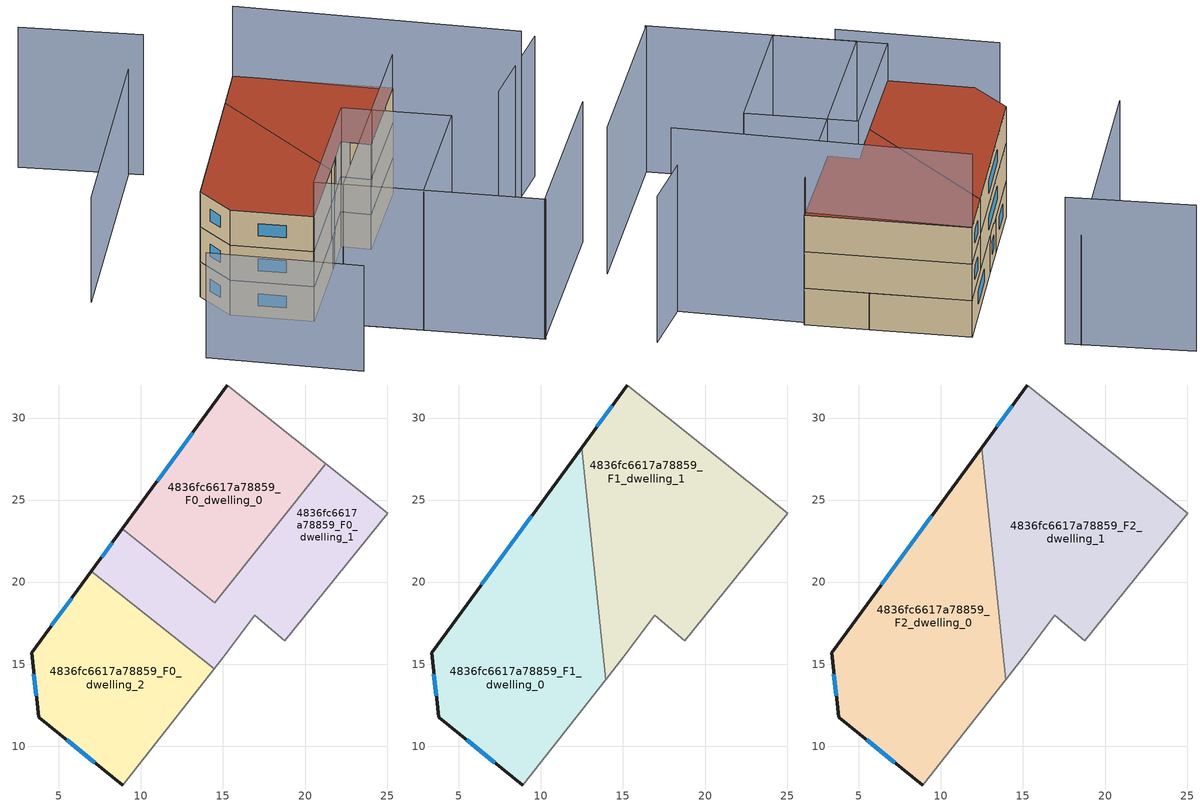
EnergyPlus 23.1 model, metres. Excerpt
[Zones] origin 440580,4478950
4836fc6617a78859_F0_dwelling_0
 floor ground (EU_floor_Construction): 21.27,27.23 14.49,18.75 8.86,23.25 15.27,32.01 z0
 wall outside (EU_wall_Construction): 15.27,32.01 8.86,23.25 z0:3
 wall to 4836fc6617a78859_F0_dwelling_1 (EU_wall_Construction): 8.86,23.25 14.49,18.75 21.27,27.23 z0:3
 wall adiabatic (EU_wall_Construction): 21.27,27.23 15.27,32.01 z0:3
 window (EU_Window_Construction): 13.15,29.11 10.99,26.15 z0.99:2.01
4836fc6617a78859_F0_dwelling_1
 floor ground (EU_floor_Construction): 25.05,24.2 18.77,16.43 16.94,17.98 15.03,15.43 14.46,14.71 6.98,20.67 8.86,23.25 14.49,18.75 21.27,27.23 z0
 wall outside (EU_wall_Construction): 8.86,23.25 6.98,20.67 z0:3
 wall adiabatic (EU_wall_Construction): 14.46,14.71 15.03,15.43 16.94,17.98 18.77,16.43 25.05,24.2 21.27,27.23 z0:3
 wall to 4836fc6617a78859_F0_dwelling_2 (EU_wall_Construction): 6.98,20.67 14.46,14.71 z0:3
 window (EU_Window_Construction): 8.24,22.39 7.61,21.53 z0.99:2.01
4836fc6617a78859_F0_dwelling_2
 floor ground (EU_floor_Construction): 14.46,14.71 8.88,7.63 3.78,11.77 3.33,15.68 6.98,20.67 z0
 wall outside (EU_wall_Construction): 6.98,20.67 3.33,15.68 3.78,11.77 8.88,7.63 z0:3
 wall adiabatic (EU_wall_Construction): 8.88,7.63 14.46,14.71 z0:3
 window (EU_Window_Construction): 5.77,19.02 4.54,17.34 / 5.47,10.4 7.19,9 / 3.48,14.38 3.63,13.07 z0.99:2.01
4836fc6617a78859_F1_dwelling_0
 floor to 4836fc6617a78859_F0_dwelling_2 (EU_floor_Construction): 13.82,15.22 13.94,14.05 8.88,7.63 3.78,11.77 3.33,15.68 6.98,20.67 z3
 floor to 4836fc6617a78859_F0_dwelling_0 (EU_floor_Construction): 12.48,28.19 13.36,19.66 8.86,23.25 z3
 floor to 4836fc6617a78859_F0_dwelling_1 (EU_floor_Construction): 13.36,19.66 13.82,15.22 6.98,20.67 8.86,23.25 z3
 wall outside (EU_wall_Construction): 12.48,28.19 3.33,15.68 3.78,11.77 8.88,7.63 z3:6
 wall to 4836fc6617a78859_F1_dwelling_1 (EU_wall_Construction): 13.94,14.04 12.48,28.19 z3:6
 wall adiabatic (EU_wall_Construction): 8.88,7.63 13.94,14.04 z3:6
 window (EU_Window_Construction): 5.47,10.4 7.19,9 / 3.48,14.38 3.63,13.07 / 9.45,24.05 6.36,19.83 z3.99:5.01
4836fc6617a78859_F1_dwelling_1
 floor to 4836fc6617a78859_F0_dwelling_0 (EU_floor_Construction): 21.26,27.23 14.49,18.75 13.36,19.66 12.48,28.19 15.27,32.01 z3
 floor to 4836fc6617a78859_F0_dwelling_1 (EU_floor_Construction): 25.05,24.2 18.77,16.43 16.94,17.98 15.03,15.43 14.46,14.71 13.82,15.22 13.36,19.66 14.49,18.75 21.26,27.23 z3
 floor to 4836fc6617a78859_F0_dwelling_2 (EU_floor_Construction): 14.46,14.71 13.94,14.05 13.82,15.22 z3
 wall outside (EU_wall_Construction): 15.27,32.01 12.48,28.19 z3:6
 wall adiabatic (EU_wall_Construction): 13.94,14.04 15.03,15.43 16.94,17.98 18.77,16.43 25.05,24.2 15.27,32.01 z3:6
 window (EU_Window_Construction): 14.35,30.75 13.41,29.46 z3.99:5.01
4836fc6617a78859_F2_dwelling_0
 floor to 4836fc6617a78859_F1_dwelling_0 (EU_floor_Construction): 12.48,28.19 13.94,14.04 8.88,7.63 3.78,11.77 3.33,15.68 z6
 wall outside (EU_wall_Construction): 12.48,28.19 3.33,15.68 3.78,11.77 8.88,7.63 z6:9
 wall to 4836fc6617a78859_F2_dwelling_1 (EU_wall_Construction): 13.94,14.04 12.48,28.19 z6:9
 wall adiabatic (EU_wall_Construction): 8.88,7.63 13.94,14.04 z6:9
 window (EU_Window_Construction): 5.47,10.4 7.19,9 / 3.48,14.38 3.63,13.07 / 9.45,24.05 6.36,19.83 z6.99:8.01
 roof outside (EU_roof_Construction): 8.88,7.63 13.94,14.04 12.48,28.19 3.33,15.68 3.78,11.77 z9
4836fc6617a78859_F2_dwelling_1
 floor to 4836fc6617a78859_F1_dwelling_1 (EU_floor_Construction): 25.05,24.2 18.77,16.43 16.94,17.98 15.03,15.43 13.94,14.04 12.48,28.19 15.27,32.01 z6
 wall outside (EU_wall_Construction): 15.27,32.01 12.48,28.19 z6:9
 wall adiabatic (EU_wall_Construction): 13.94,14.04 15.03,15.43 16.94,17.98 18.77,16.43 25.05,24.2 15.27,32.01 z6:9
 window (EU_Window_Construction): 14.35,30.75 13.41,29.46 z6.99:8.01
 roof outside (EU_roof_Construction): 18.77,16.43 25.05,24.2 15.27,32.01 12.48,28.19 13.94,14.04 15.03,15.43 16.94,17.98 z9
shading: 22.85,-3.68 33.62,9.7 / 28.89,14.46 35.95,21.47 / 22.91,-3.73 10.59,6.11 / 10.59,6.11 25.05,24.21 / 9.8,36.3 2.02,42.08 / 23.67,12.52 15.51,2.23 / 15.51,2.23 8.79,7.56 / 8.79,7.56 16.94,17.85 / 16.94,17.85 23.67,12.52 z0:12; 32.48,17.37 15.27,32.01 z0:15; -1.44,6.15 8.04,-1.73 / 8.93,37.08 -4.47,18.88 z0:9
[Building]
EU S2 Campaign: North Axis=0; Terrain=City; Solar Distribution=FullExterior
[Site:Location]
Madrid: Latitude=40.5; Longitude=-3.5; Time Zone=1; Elevation=609
[SizingPeriod:WeatherFileDays]
AnnualSizingPeriod: Begin Month=1; Begin Day of Month=1; End Month=12; End Day of Month=31; Day of Week for Start Day=Monday; Use Weather File Daylight Saving Period=No; Use Weather File Rain and Snow Indicators=No
[MATERIAL]
EU_InternalMass_Material: Roughness=MediumRough; Thickness=0.1; Conductivity=1; Density=1800; Specific Heat=900; Thermal Absorptance=0.9; Solar Absorptance=0.7; Visible Absorptance=0.7
[MATERIAL:NOMASS] Roughness=MediumRough; Thermal Absorptance=0.9; Solar Absorptance=0.7; Visible Absorptance=0.7
Name | Thermal Resistance
EU_wall_NoMass | 0.609216
EU_roof_NoMass | 0.513268
EU_floor_NoMass | 0.568163
[WINDOWMATERIAL:SIMPLEGLAZINGSYSTEM]
EU_Window_SimpleGlazing: UFactor=5.50606; Solar Heat Gain Coefficient=0.85; Visible Transmittance=0.85
[CONSTRUCTION]
EU_wall_Construction: EU_wall_NoMass
EU_roof_Construction: EU_roof_NoMass
EU_floor_Construction: EU_floor_NoMass
EU_Window_Construction: EU_Window_SimpleGlazing
EU_InternalMass_Construction: EU_InternalMass_Material
[ZONE] Type=1; Multiplier=1; Ceiling Height=autocalculate; Floor Area=autocalculate; Part of Total Floor Area=Yes
Name | Volume
4836fc6617a78859_F0_dwelling_0 | 242.1
4836fc6617a78859_F1_dwelling_0; 4836fc6617a78859_F2_dwelling_0 | 363.146
4836fc6617a78859_F0_dwelling_1 | 242.101
4836fc6617a78859_F1_dwelling_1; 4836fc6617a78859_F2_dwelling_1 | 363.141
4836fc6617a78859_F0_dwelling_2 | 242.098
[INTERNALMASS] Construction=EU_InternalMass_Construction
Name | Zone or ZoneList | Surface Area
4836fc6617a78859_F0_dwelling_0_EU_InternalMass | 4836fc6617a78859_F0_dwelling_0 | 80.701
4836fc6617a78859_F0_dwelling_1_EU_InternalMass | 4836fc6617a78859_F0_dwelling_1 | 80.7001
4836fc6617a78859_F0_dwelling_2_EU_InternalMass | 4836fc6617a78859_F0_dwelling_2 | 80.7002
4836fc6617a78859_F1_dwelling_0_EU_InternalMass | 4836fc6617a78859_F1_dwelling_0 | 121.049
4836fc6617a78859_F1_dwelling_1_EU_InternalMass | 4836fc6617a78859_F1_dwelling_1 | 121.047
4836fc6617a78859_F2_dwelling_0_EU_InternalMass | 4836fc6617a78859_F2_dwelling_0 | 121.049
4836fc6617a78859_F2_dwelling_1_EU_InternalMass | 4836fc6617a78859_F2_dwelling_1 | 121.047
[OTHEREQUIPMENT] Fuel Type=Electricity; Design Level Calculation Method=Watts/Area; Power per Zone Floor Area=1; Fraction Latent=0; Fraction Radiant=0; Fraction Lost=0; Carbon Dioxide Generation Rate=0; EndUse Subcategory=EU_Step8_InternalGains
Name | Zone or ZoneList or Space or SpaceList | Schedule
EU_Step8_InternalGain_4836fc6617a78859_F0_dwelling_0_f000 | 4836fc6617a78859_F0_dwelling_0 | EU_Step8_GainSchedule_4836fc6617a78859_F0_dwelling_0_f000
EU_Step8_InternalGain_4836fc6617a78859_F0_dwelling_1_f000 | 4836fc6617a78859_F0_dwelling_1 | EU_Step8_GainSchedule_4836fc6617a78859_F0_dwelling_1_f000
EU_Step8_InternalGain_4836fc6617a78859_F0_dwelling_2_f000 | 4836fc6617a78859_F0_dwelling_2 | EU_Step8_GainSchedule_4836fc6617a78859_F0_dwelling_2_f000
EU_Step8_InternalGain_4836fc6617a78859_F1_dwelling_0_f000 | 4836fc6617a78859_F1_dwelling_0 | EU_Step8_GainSchedule_4836fc6617a78859_F1_dwelling_0_f000
EU_Step8_InternalGain_4836fc6617a78859_F1_dwelling_1_f000 | 4836fc6617a78859_F1_dwelling_1 | EU_Step8_GainSchedule_4836fc6617a78859_F1_dwelling_1_f000
EU_Step8_InternalGain_4836fc6617a78859_F2_dwelling_0_f000 | 4836fc6617a78859_F2_dwelling_0 | EU_Step8_GainSchedule_4836fc6617a78859_F2_dwelling_0_f000
EU_Step8_InternalGain_4836fc6617a78859_F2_dwelling_1_f000 | 4836fc6617a78859_F2_dwelling_1 | EU_Step8_GainSchedule_4836fc6617a78859_F2_dwelling_1_f000
[ZONEVENTILATION:DESIGNFLOWRATE] Schedule=EU_AlwaysOn; Design Flow Rate Calculation Method=AirChanges/Hour; Air Changes per Hour=0.752966; Ventilation Type=Natural; Fan Pressure Rise=0; Fan Total Efficiency=1; Constant Term Coefficient=1; Temperature Term Coefficient=0; Velocity Term Coefficient=0; Velocity Squared Term Coefficient=0; Minimum Indoor Temperature=-100; Maximum Indoor Temperature=100; Delta Temperature=-100; Minimum Outdoor Temperature=-100; Maximum Outdoor Temperature=100; Maximum Wind Speed=40
Name | Zone or ZoneList or Space or SpaceList
EU_ConstantAir_4836fc6617a78859_F0_dwelling_0 | 4836fc6617a78859_F0_dwelling_0
EU_ConstantAir_4836fc6617a78859_F0_dwelling_1 | 4836fc6617a78859_F0_dwelling_1
EU_ConstantAir_4836fc6617a78859_F0_dwelling_2 | 4836fc6617a78859_F0_dwelling_2
EU_ConstantAir_4836fc6617a78859_F1_dwelling_0 | 4836fc6617a78859_F1_dwelling_0
EU_ConstantAir_4836fc6617a78859_F1_dwelling_1 | 4836fc6617a78859_F1_dwelling_1
EU_ConstantAir_4836fc6617a78859_F2_dwelling_0 | 4836fc6617a78859_F2_dwelling_0
EU_ConstantAir_4836fc6617a78859_F2_dwelling_1 | 4836fc6617a78859_F2_dwelling_1
[HVACTEMPLATE:THERMOSTAT] Constant Heating Setpoint=20; Constant Cooling Setpoint=50
EU_HeatOnly_4836fc6617a78859_F0_dwelling_0; EU_HeatOnly_4836fc6617a78859_F0_dwelling_1; EU_HeatOnly_4836fc6617a78859_F0_dwelling_2; EU_HeatOnly_4836fc6617a78859_F1_dwelling_0; EU_HeatOnly_4836fc6617a78859_F1_dwelling_1; EU_HeatOnly_4836fc6617a78859_F2_dwelling_0; EU_HeatOnly_4836fc6617a78859_F2_dwelling_1
[HVACTEMPLATE:ZONE:IDEALLOADSAIRSYSTEM] System Availability Schedule=EU_AlwaysOn; Maximum Heating Supply Air Temperature=50; Minimum Cooling Supply Air Temperature=13; Maximum Heating Supply Air Humidity Ratio=0.0156; Minimum Cooling Supply Air Humidity Ratio=0.0077; Heating Limit=NoLimit; Cooling Limit=NoLimit; Heating Availability Schedule=EU_AlwaysOn; Cooling Availability Schedule=EU_CoolingOff; Dehumidification Control Type=ConstantSensibleHeatRatio; Cooling Sensible Heat Ratio=0.7; Dehumidification Setpoint=60; Humidification Control Type=None; Humidification Setpoint=30; Outdoor Air Method=None; Outdoor Air Flow Rate per Person=0.00944; Outdoor Air Flow Rate per Zone Floor Area=0; Outdoor Air Flow Rate per Zone=0; Demand Controlled Ventilation Type=None; Outdoor Air Economizer Type=NoEconomizer; Heat Recovery Type=None; Sensible Heat Recovery Effectiveness=0.7; Latent Heat Recovery Effectiveness=0.65
Name | Template Thermostat
4836fc6617a78859_F0_dwelling_0 | EU_HeatOnly_4836fc6617a78859_F0_dwelling_0
4836fc6617a78859_F0_dwelling_1 | EU_HeatOnly_4836fc6617a78859_F0_dwelling_1
4836fc6617a78859_F0_dwelling_2 | EU_HeatOnly_4836fc6617a78859_F0_dwelling_2
4836fc6617a78859_F1_dwelling_0 | EU_HeatOnly_4836fc6617a78859_F1_dwelling_0
4836fc6617a78859_F1_dwelling_1 | EU_HeatOnly_4836fc6617a78859_F1_dwelling_1
4836fc6617a78859_F2_dwelling_0 | EU_HeatOnly_4836fc6617a78859_F2_dwelling_0
4836fc6617a78859_F2_dwelling_1 | EU_HeatOnly_4836fc6617a78859_F2_dwelling_1
[SIZING:ZONE] Zone Cooling Design Supply Air Temperature Input Method=SupplyAirTemperature; Zone Cooling Design Supply Air Temperature=13; Zone Heating Design Supply Air Temperature Input Method=SupplyAirTemperature; Zone Heating Design Supply Air Temperature=50; Zone Cooling Design Supply Air Humidity Ratio=0.008; Zone Heating Design Supply Air Humidity Ratio=0.008; Cooling Design Air Flow Method=DesignDay; Cooling Design Air Flow Rate=0; Cooling Minimum Air Flow per Zone Floor Area=0.000762; Cooling Minimum Air Flow=0; Cooling Minimum Air Flow Fraction=0.2; Heating Design Air Flow Method=DesignDay; Heating Design Air Flow Rate=0; Heating Maximum Air Flow per Zone Floor Area=0.002032; Heating Maximum Air Flow=0.141576; Heating Maximum Air Flow Fraction=0.3; Account for Dedicated Outdoor Air System=No; Dedicated Outdoor Air System Control Strategy=NeutralSupplyAir; Dedicated Outdoor Air Low Setpoint Temperature for Design=autosize; Dedicated Outdoor Air High Setpoint Temperature for Design=autosize; Zone Load Sizing Method=Sensible Load Only No Latent Load; Zone Latent Cooling Design Supply Air Humidity Ratio Input Method=HumidityRatioDifference; Zone Cooling Design Supply Air Humidity Ratio Difference=0.005; Zone Latent Heating Design Supply Air Humidity Ratio Input Method=HumidityRatioDifference; Zone Humidification Design Supply Air Humidity Ratio Difference=0.005
4836fc6617a78859_F0_dwelling_0; 4836fc6617a78859_F0_dwelling_1; 4836fc6617a78859_F0_dwelling_2; 4836fc6617a78859_F1_dwelling_0; 4836fc6617a78859_F1_dwelling_1; 4836fc6617a78859_F2_dwelling_0; 4836fc6617a78859_F2_dwelling_1
[SCHEDULE:CONSTANT]
Name | Hourly Value
EU_AlwaysOn | 1
EU_CoolingOff | 0
[SCHEDULE:FILE] Column Number=1; Rows to Skip at Top=0; Number of Hours of Data=8760; Column Separator=Comma; Interpolate to Timestep=No; Minutes per Item=60; Adjust Schedule for Daylight Savings=Yes
Name | File
EU_Step8_GainSchedule_4836fc6617a78859_F0_dwelling_0_f000 | ../../schedules/4836fc6617a78859/4836fc6617a78859_F0_dwelling_0_f000_gain.csv
EU_Step8_GainSchedule_4836fc6617a78859_F0_dwelling_1_f000 | ../../schedules/4836fc6617a78859/4836fc6617a78859_F0_dwelling_1_f000_gain.csv
EU_Step8_GainSchedule_4836fc6617a78859_F0_dwelling_2_f000 | ../../schedules/4836fc6617a78859/4836fc6617a78859_F0_dwelling_2_f000_gain.csv
EU_Step8_GainSchedule_4836fc6617a78859_F1_dwelling_0_f000 | ../../schedules/4836fc6617a78859/4836fc6617a78859_F1_dwelling_0_f000_gain.csv
EU_Step8_GainSchedule_4836fc6617a78859_F1_dwelling_1_f000 | ../../schedules/4836fc6617a78859/4836fc6617a78859_F1_dwelling_1_f000_gain.csv
EU_Step8_GainSchedule_4836fc6617a78859_F2_dwelling_0_f000 | ../../schedules/4836fc6617a78859/4836fc6617a78859_F2_dwelling_0_f000_gain.csv
EU_Step8_GainSchedule_4836fc6617a78859_F2_dwelling_1_f000 | ../../schedules/4836fc6617a78859/4836fc6617a78859_F2_dwelling_1_f000_gain.csv
